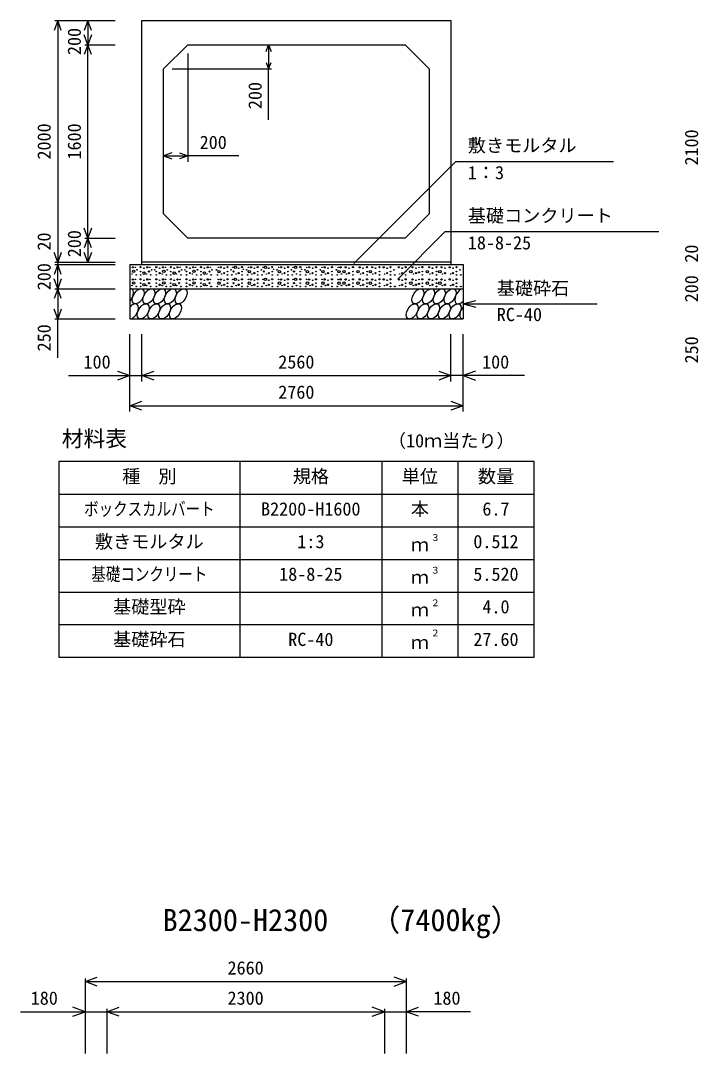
# Model space of a CAD drawing. Units: millimetres, scale not verified. Extents: x -100800 to 100800, y -35640 to 35640.
# Drawn here: x 48996 to 54607, y 17928 to 26480 of the extents above; entities that cross this region are included whole.
import ezdxf
from ezdxf.enums import TextEntityAlignment as Align

# ---------------------------------------------------------------- set-up
doc = ezdxf.new("R2010")
doc.units = ezdxf.units.MM
doc.header["$LTSCALE"] = 120
for name, color, linetype, lineweight in [('0-0_DIM', 7, 'Continuous', 25), ('0-2_HATCH', 6, 'Continuous', 25), ('0-3_HYO', 3, 'Continuous', 25), ('0-4_HYO2', 4, 'Continuous', 25), ('0-5_OUTLINE', 3, 'Continuous', 25), ('0-7_TXT', 7, 'Continuous', 25)]:
    doc.layers.add(name, color=color, linetype=linetype, lineweight=lineweight)
doc.styles.add('ＭＳ ゴシック', font='')
doc.styles.get('ＭＳ ゴシック').set_extended_font_data('MS Gothic')

msp = doc.modelspace()

# ---------------------------------------------------------------- linework, layer by layer
at = {"layer": '0-0_DIM'}
for p, q in [((49279, 26480.3), (49779.1, 26480.3)), ((49303, 26480.3), (49303, 24480.3)), ((49553, 26480.3), (49553, 26280.3)), ((49529, 26280.3), (49779.1, 26280.3)), ((49553, 24680.3), (49553, 26280.3)), ((51049.5, 26280.3), (51049.5, 26080.3)), ((50379.1, 26208.3), (50379.1, 25311.7)), ((50251.1, 26080.3), (51073.5, 26080.3)), ((51049.5, 25659.5), (51049.5, 26080.3)), ((50179.1, 25359.7), (50379.1, 25359.7)), ((50803.2, 25359.7), (50379.1, 25359.7)), ((52599, 25314.2), (51754.9, 24470.2)), ((52599, 25314.2), (53904.7, 25314.2)), ((52511.3, 24733.1), (52118.5, 24340.3)), ((52511.3, 24733.1), (54280.3, 24733.1)), ((49529, 24680.3), (49779.1, 24680.3)), ((49553, 24680.3), (49553, 24480.3)), ((49279, 24480.3), (49779.1, 24480.3)), ((49279, 24460.3), (49779.1, 24460.3)), ((49303, 24480.3), (49303, 24460.3)), ((49303, 24260.3), (49303, 24460.3)), ((49279, 24260.3), (49779.1, 24260.3)), ((49303, 24260.3), (49303, 24010.3)), ((52659.1, 24135.3), (52763.4, 24163.3)), ((52659.1, 24135.3), (53768, 24135.3)), ((52659.1, 24135.3), (52763.4, 24107.3)), ((49279, 24010.3), (49779.1, 24010.3)), ((49303, 23688.2), (49303, 24010.3)), ((49899.1, 23243.1), (49899.1, 23882.7)), ((49999.1, 23493.1), (49999.1, 23882.7)), ((52559.1, 23493.1), (52559.1, 23882.7)), ((52659.1, 23243.1), (52659.1, 23882.7)), ((49391.1, 23541.1), (49899.1, 23541.1)), ((49899.1, 23541.1), (49999.1, 23541.1)), ((49999.1, 23541.1), (52559.1, 23541.1)), ((49899.1, 23291.1), (52659.1, 23291.1)), ((49529.1, 18546.6), (49529.1, 17928)), ((49529.1, 18522.6), (52189.1, 18522.6)), ((52189.1, 18546.6), (52189.1, 17928)), ((48996.4, 18272.6), (49529.1, 18272.6)), ((49709.1, 18296.6), (49709.1, 17928)), ((52009.1, 18296.6), (52009.1, 17928)), ((52721.8, 18272.6), (52189.1, 18272.6))]:
    msp.add_line(p, q, dxfattribs=at)
for points in [[(49332.6, 26399.1), (49303, 26480.3), (49273.5, 26399.1)], [(49582.6, 26399.1), (49553, 26480.3), (49523.5, 26399.1)], [(49582.6, 26361.5), (49553, 26280.3), (49523.5, 26361.5)], [(49582.6, 26199.1), (49553, 26280.3), (49523.5, 26199.1)], [(51029.8, 26226.2), (51049.5, 26280.3), (51069.2, 26226.2)], [(51029.8, 26134.4), (51049.5, 26080.3), (51069.2, 26134.4)], [(50246.8, 25384.3), (50179.1, 25359.7), (50246.8, 25335)], [(50311.4, 25384.3), (50379.1, 25359.7), (50311.4, 25335)], [(49582.6, 24761.5), (49553, 24680.3), (49523.5, 24761.5)], [(49582.6, 24599.1), (49553, 24680.3), (49523.5, 24599.1)], [(49332.6, 24561.5), (49303, 24480.3), (49273.5, 24561.5)], [(49582.6, 24561.5), (49553, 24480.3), (49523.5, 24561.5)], [(49332.6, 24379.1), (49303, 24460.3), (49273.5, 24379.1)], [(49332.6, 24341.5), (49303, 24260.3), (49273.5, 24341.5)], [(49332.6, 24179.1), (49303, 24260.3), (49273.5, 24179.1)], [(49332.6, 24091.5), (49303, 24010.3), (49273.5, 24091.5)], [(49797.6, 23578), (49899.1, 23541.1), (49797.6, 23504.1)], [(50100.6, 23504.1), (49999.1, 23541.1), (50100.6, 23578)], [(52457.6, 23578), (52559.1, 23541.1), (52457.6, 23504.1)], [(53167.1, 23541.1), (52659.1, 23541.1), (52559.1, 23541.1)], [(52760.6, 23578), (52659.1, 23541.1), (52760.6, 23504.1)], [(50000.6, 23254.1), (49899.1, 23291.1), (50000.6, 23328)], [(52557.6, 23328), (52659.1, 23291.1), (52557.6, 23254.1)], [(49630.6, 18485.7), (49529.1, 18522.6), (49630.6, 18559.6)], [(52087.6, 18485.7), (52189.1, 18522.6), (52087.6, 18559.6)], [(49427.6, 18235.7), (49529.1, 18272.6), (49427.6, 18309.6)], [(49810.6, 18235.7), (49709.1, 18272.6), (49810.6, 18309.6)], [(51907.6, 18235.7), (52009.1, 18272.6), (51907.6, 18309.6)], [(52290.6, 18235.7), (52189.1, 18272.6), (52290.6, 18309.6)], [(49529.1, 18272.6), (49709.1, 18272.6), (52009.1, 18272.6), (52189.1, 18272.6)]]:
    msp.add_lwpolyline(points, dxfattribs=at)
at = {"layer": '0-2_HATCH'}
for centre, radius in [((49918.1, 24382.3), 2.5), ((49925.1, 24437.5), 5), ((49931.7, 24404.5), 10), ((49946.2, 24437.5), 2.5), ((49953.2, 24374.4), 2.5), ((49960.2, 24416.5), 2.5), ((49989.1, 24438.4), 5), ((49989.1, 24402.5), 2.5), ((49989.1, 24374.4), 2.5), ((50017.1, 24389.3), 10), ((50017.1, 24430.5), 2.5), ((50038.1, 24382.3), 2.5), ((50045.1, 24437.5), 5), ((50059.2, 24402.5), 5), ((50066.2, 24437.5), 2.5), ((50073.2, 24374.4), 2.5), ((50080.2, 24416.5), 2.5), ((50106.7, 24415.6), 2.5), ((50119.1, 24438.4), 5), ((50119.1, 24402.5), 2.5), ((50119.1, 24374.4), 2.5), ((50147.1, 24389.3), 5), ((50147.1, 24430.5), 2.5), ((50168.1, 24382.3), 2.5), ((50175.1, 24437.5), 5), ((50181.7, 24404.5), 10), ((50196.2, 24437.5), 2.5), ((50203.2, 24374.4), 2.5), ((50210.2, 24416.5), 2.5), ((50239.1, 24438.4), 5), ((50239.1, 24402.5), 2.5), ((50239.1, 24374.4), 2.5), ((50267.1, 24389.3), 10), ((50267.1, 24430.5), 2.5), ((50288.1, 24382.3), 2.5), ((50295.1, 24437.5), 5), ((50309.2, 24402.5), 5), ((50316.2, 24437.5), 2.5), ((50323.2, 24374.4), 2.5), ((50330.2, 24416.5), 2.5), ((50356.7, 24415.6), 2.5), ((50369.1, 24438.4), 5), ((50369.1, 24402.5), 2.5), ((50369.1, 24374.4), 2.5), ((50397.1, 24389.3), 5), ((50397.1, 24430.5), 2.5), ((50418.1, 24382.3), 2.5), ((50425.1, 24437.5), 5), ((50431.7, 24404.5), 10), ((50446.2, 24437.5), 2.5), ((50453.2, 24374.4), 2.5), ((50460.2, 24416.5), 2.5), ((50489.1, 24438.4), 5), ((50489.1, 24402.5), 2.5), ((50489.1, 24374.4), 2.5), ((50517.1, 24389.3), 10), ((50517.1, 24430.5), 2.5), ((50538.1, 24382.3), 2.5), ((50545.1, 24437.5), 5), ((50559.2, 24402.5), 5), ((50566.2, 24437.5), 2.5), ((50573.2, 24374.4), 2.5), ((50580.2, 24416.5), 2.5), ((50618, 24416.5), 2.5), ((50625, 24374.4), 2.5), ((50639, 24402.5), 10), ((50632, 24437.5), 2.5), ((50653.1, 24437.5), 5), ((50660.1, 24382.3), 2.5), ((50681.1, 24389.3), 5), ((50681.1, 24430.5), 2.5), ((50709.1, 24438.4), 5), ((50709.1, 24402.5), 2.5), ((50709.1, 24374.4), 2.5), ((50738, 24416.5), 2.5), ((50745, 24374.4), 2.5), ((50752, 24437.5), 2.5), ((50759, 24402.5), 5), ((50773.1, 24437.5), 10), ((50780.1, 24382.3), 2.5), ((50801.1, 24389.3), 5), ((50801.1, 24430.5), 2.5), ((50829.1, 24438.4), 5), ((50829.1, 24402.5), 2.5), ((50829.1, 24374.4), 2.5), ((50840.5, 24420.8), 2.5), ((50868, 24416.5), 2.5), ((50875, 24374.4), 2.5), ((50889, 24402.5), 10), ((50882, 24437.5), 2.5), ((50903.1, 24437.5), 5), ((50910.1, 24382.3), 2.5), ((50931.1, 24389.3), 5), ((50931.1, 24430.5), 2.5), ((50959.1, 24438.4), 5), ((50959.1, 24402.5), 2.5), ((50959.1, 24374.4), 2.5), ((50988, 24416.5), 2.5), ((50995, 24374.4), 2.5), ((51002, 24437.5), 2.5), ((51009, 24402.5), 5), ((51023.1, 24437.5), 10), ((51030.1, 24382.3), 2.5), ((51051.1, 24389.3), 5), ((51051.1, 24430.5), 2.5), ((51079.1, 24438.4), 5), ((51079.1, 24402.5), 2.5), ((51079.1, 24374.4), 2.5), ((51090.5, 24420.8), 2.5), ((51118, 24416.5), 2.5), ((51125, 24374.4), 2.5), ((51139, 24402.5), 10), ((51132, 24437.5), 2.5), ((51153.1, 24437.5), 5), ((51160.1, 24382.3), 2.5), ((51181.1, 24389.3), 5), ((51181.1, 24430.5), 2.5), ((51209.1, 24438.4), 5), ((51209.1, 24402.5), 2.5), ((51209.1, 24374.4), 2.5), ((51238, 24416.5), 2.5), ((51245, 24374.4), 2.5), ((51252, 24437.5), 2.5), ((51259, 24402.5), 5), ((51273.1, 24437.5), 10), ((51280.1, 24382.3), 2.5), ((51311, 24438.4), 5), ((51311, 24402.5), 2.5), ((51311, 24374.4), 2.5), ((51322.3, 24420.8), 2.5), ((51349.8, 24416.5), 2.5), ((51356.8, 24374.4), 2.5), ((51370.9, 24402.5), 10), ((51363.9, 24437.5), 2.5), ((51384.9, 24437.5), 5), ((51391.9, 24382.3), 2.5), ((51412.9, 24389.3), 5), ((51412.9, 24430.5), 2.5), ((51441, 24438.4), 5), ((51441, 24402.5), 2.5), ((51441, 24374.4), 2.5), ((51477.9, 24416.5), 2.5), ((51484.9, 24374.4), 2.5), ((51498.9, 24402.5), 10), ((51491.9, 24437.5), 2.5), ((51512.9, 24437.5), 5), ((51520, 24382.3), 2.5), ((51541, 24389.3), 5), ((51541, 24430.5), 2.5), ((51573.9, 24438.4), 5), ((51573.9, 24402.5), 2.5), ((51573.9, 24374.4), 2.5), ((51610.8, 24416.5), 2.5), ((51617.8, 24374.4), 2.5), ((51631.9, 24402.5), 10), ((51624.8, 24437.5), 2.5), ((51645.9, 24437.5), 5), ((51652.9, 24382.3), 2.5), ((51672.5, 24402.5), 10), ((51686.5, 24437.5), 5), ((51693.6, 24382.3), 2.5), ((51714.6, 24389.3), 5), ((51714.6, 24430.5), 2.5), ((51747.5, 24438.4), 5), ((51747.5, 24402.5), 2.5), ((51747.5, 24374.4), 2.5), ((51789.4, 24402.5), 10), ((51803.4, 24437.5), 5), ((51810.4, 24382.3), 2.5), ((51831.4, 24389.3), 5), ((51831.4, 24430.5), 2.5), ((51864.3, 24438.4), 5), ((51864.3, 24402.5), 2.5), ((51864.3, 24374.4), 2.5), ((51892.1, 24402.5), 10), ((51906.1, 24437.5), 5), ((51913.1, 24382.3), 2.5), ((51934.1, 24389.3), 5), ((51934.1, 24430.5), 2.5), ((51967, 24438.4), 5), ((51967, 24402.5), 2.5), ((51967, 24374.4), 2.5), ((52002.3, 24437.5), 5), ((52009.3, 24382.3), 2.5), ((52030.3, 24389.3), 5), ((52030.3, 24430.5), 2.5), ((52058.4, 24438.4), 5), ((52058.4, 24402.5), 2.5), ((52058.4, 24374.4), 2.5), ((52087.2, 24416.5), 2.5), ((52094.2, 24374.4), 2.5), ((52127.1, 24437.5), 5), ((52134.1, 24382.3), 2.5), ((52155.1, 24389.3), 5), ((52155.1, 24430.5), 2.5), ((52183.2, 24438.4), 5), ((52183.2, 24402.5), 2.5), ((52183.2, 24374.4), 2.5), ((52226.5, 24402.5), 10), ((52240.5, 24437.5), 5), ((52247.5, 24382.3), 2.5), ((52268.6, 24389.3), 5), ((52268.6, 24430.5), 2.5), ((52294.7, 24396.3), 5), ((52294.7, 24437.5), 2.5), ((52322, 24438.4), 5), ((52322, 24402.5), 2.5), ((52322, 24374.4), 2.5), ((52363.9, 24402.5), 10), ((52377.9, 24437.5), 5), ((52385, 24382.3), 2.5), ((52406, 24389.3), 5), ((52406, 24430.5), 2.5), ((52438.9, 24438.4), 5), ((52438.9, 24402.5), 2.5), ((52438.9, 24374.4), 2.5), ((52466.6, 24402.5), 10), ((52480.6, 24437.5), 5), ((52487.6, 24382.3), 2.5), ((52508.7, 24389.3), 5), ((52508.7, 24430.5), 2.5), ((52548.4, 24437.5), 5), ((52555.4, 24382.3), 2.5), ((52576.4, 24389.3), 5), ((52576.4, 24430.5), 2.5), ((52604.5, 24438.4), 5), ((52604.5, 24402.5), 2.5), ((52604.5, 24374.4), 2.5), ((52633.4, 24416.5), 2.5), ((52640.4, 24374.4), 2.5), ((49918.1, 24286.2), 2.5), ((49925.1, 24337.5), 5), ((49931.7, 24308.4), 10), ((49946.2, 24337.5), 2.5), ((49989.1, 24338.4), 5), ((49989.1, 24306.4), 2.5), ((50017.1, 24293.2), 10), ((50017.1, 24330.5), 2.5), ((50038.1, 24286.2), 2.5), ((50045.1, 24337.5), 5), ((50059.2, 24306.4), 5), ((50066.2, 24337.5), 2.5), ((50119.1, 24338.4), 5), ((50119.1, 24306.4), 2.5), ((50147.1, 24293.2), 5), ((50147.1, 24330.5), 2.5), ((50168.1, 24286.2), 2.5), ((50175.1, 24337.5), 5), ((50181.7, 24308.4), 10), ((50196.2, 24337.5), 2.5), ((50239.1, 24338.4), 5), ((50239.1, 24306.4), 2.5), ((50267.1, 24293.2), 10), ((50267.1, 24330.5), 2.5), ((50288.1, 24286.2), 2.5), ((50295.1, 24337.5), 5), ((50309.2, 24306.4), 5), ((50316.2, 24337.5), 2.5), ((50369.1, 24338.4), 5), ((50369.1, 24306.4), 2.5), ((50397.1, 24293.2), 5), ((50397.1, 24330.5), 2.5), ((50418.1, 24286.2), 2.5), ((50425.1, 24337.5), 5), ((50431.7, 24308.4), 10), ((50446.2, 24337.5), 2.5), ((50489.1, 24338.4), 5), ((50489.1, 24306.4), 2.5), ((50517.1, 24293.2), 10), ((50517.1, 24330.5), 2.5), ((50538.1, 24286.2), 2.5), ((50545.1, 24337.5), 5), ((50559.2, 24306.4), 5), ((50566.2, 24337.5), 2.5), ((50639, 24306.4), 10), ((50632, 24337.5), 2.5), ((50653.1, 24337.5), 5), ((50660.1, 24286.2), 2.5), ((50681.1, 24293.2), 5), ((50681.1, 24330.5), 2.5), ((50709.1, 24338.4), 5), ((50709.1, 24306.4), 2.5), ((50752, 24337.5), 2.5), ((50759, 24306.4), 5), ((50773.1, 24337.5), 10), ((50780.1, 24286.2), 2.5), ((50801.1, 24293.2), 5), ((50801.1, 24330.5), 2.5), ((50829.1, 24338.4), 5), ((50829.1, 24306.4), 2.5), ((50889, 24306.4), 10), ((50882, 24337.5), 2.5), ((50903.1, 24337.5), 5), ((50910.1, 24286.2), 2.5), ((50931.1, 24293.2), 5), ((50931.1, 24330.5), 2.5), ((50959.1, 24338.4), 5), ((50959.1, 24306.4), 2.5), ((51002, 24337.5), 2.5), ((51009, 24306.4), 5), ((51023.1, 24337.5), 10), ((51030.1, 24286.2), 2.5), ((51051.1, 24293.2), 5), ((51051.1, 24330.5), 2.5), ((51079.1, 24338.4), 5), ((51079.1, 24306.4), 2.5), ((51139, 24306.4), 10), ((51132, 24337.5), 2.5), ((51153.1, 24337.5), 5), ((51160.1, 24286.2), 2.5), ((51181.1, 24293.2), 5), ((51181.1, 24330.5), 2.5), ((51209.1, 24338.4), 5), ((51209.1, 24306.4), 2.5), ((51252, 24337.5), 2.5), ((51259, 24306.4), 5), ((51273.1, 24337.5), 10), ((51280.1, 24286.2), 2.5), ((51311, 24338.4), 5), ((51311, 24306.4), 2.5), ((51370.9, 24306.4), 10), ((51363.9, 24337.5), 2.5), ((51384.9, 24337.5), 5), ((51391.9, 24286.2), 2.5), ((51412.9, 24293.2), 5), ((51412.9, 24330.5), 2.5), ((51441, 24338.4), 5), ((51441, 24306.4), 2.5), ((51498.9, 24306.4), 10), ((51491.9, 24337.5), 2.5), ((51512.9, 24337.5), 5), ((51520, 24286.2), 2.5), ((51541, 24293.2), 5), ((51541, 24330.5), 2.5), ((51573.9, 24338.4), 5), ((51573.9, 24306.4), 2.5), ((51631.9, 24306.4), 10), ((51624.8, 24337.5), 2.5), ((51645.9, 24337.5), 5), ((51652.9, 24286.2), 2.5), ((51672.5, 24306.4), 10), ((51686.5, 24337.5), 5), ((51693.6, 24286.2), 2.5), ((51714.6, 24293.2), 5), ((51714.6, 24330.5), 2.5), ((51747.5, 24338.4), 5), ((51747.5, 24306.4), 2.5), ((51789.4, 24306.4), 10), ((51803.4, 24337.5), 5), ((51810.4, 24286.2), 2.5), ((51831.4, 24293.2), 5), ((51831.4, 24330.5), 2.5), ((51864.3, 24338.4), 5), ((51864.3, 24306.4), 2.5), ((51892.1, 24306.4), 10), ((51906.1, 24337.5), 5), ((51913.1, 24286.2), 2.5), ((51934.1, 24293.2), 5), ((51934.1, 24330.5), 2.5), ((51967, 24338.4), 5), ((51967, 24306.4), 2.5), ((52002.3, 24337.5), 5), ((52009.3, 24286.2), 2.5), ((52030.3, 24293.2), 5), ((52030.3, 24330.5), 2.5), ((52058.4, 24338.4), 5), ((52058.4, 24306.4), 2.5), ((52127.1, 24337.5), 5), ((52134.1, 24286.2), 2.5), ((52155.1, 24293.2), 5), ((52155.1, 24330.5), 2.5), ((52183.2, 24338.4), 5), ((52183.2, 24306.4), 2.5), ((52226.5, 24306.4), 10), ((52240.5, 24337.5), 5), ((52247.5, 24286.2), 2.5), ((52268.6, 24293.2), 5), ((52268.6, 24330.5), 2.5), ((52294.7, 24300.2), 5), ((52294.7, 24337.5), 2.5), ((52322, 24338.4), 5), ((52322, 24306.4), 2.5), ((52363.9, 24306.4), 10), ((52377.9, 24337.5), 5), ((52385, 24286.2), 2.5), ((52406, 24293.2), 5), ((52406, 24330.5), 2.5), ((52438.9, 24338.4), 5), ((52438.9, 24306.4), 2.5), ((52466.6, 24306.4), 10), ((52480.6, 24337.5), 5), ((52487.6, 24286.2), 2.5), ((52508.7, 24293.2), 5), ((52508.7, 24330.5), 2.5), ((52548.4, 24337.5), 5), ((52555.4, 24286.2), 2.5), ((52576.4, 24293.2), 5), ((52576.4, 24330.5), 2.5), ((52604.5, 24338.4), 5), ((52604.5, 24306.4), 2.5), ((49953.2, 24278.4), 2.5), ((49989.1, 24278.4), 2.5), ((50073.2, 24278.4), 2.5), ((50119.1, 24278.4), 2.5), ((50203.2, 24278.4), 2.5), ((50239.1, 24278.4), 2.5), ((50323.2, 24278.4), 2.5), ((50369.1, 24278.4), 2.5), ((50453.2, 24278.4), 2.5), ((50489.1, 24278.4), 2.5), ((50573.2, 24278.4), 2.5), ((50625, 24278.4), 2.5), ((50709.1, 24278.4), 2.5), ((50745, 24278.4), 2.5), ((50829.1, 24278.4), 2.5), ((50875, 24278.4), 2.5), ((50959.1, 24278.4), 2.5), ((50995, 24278.4), 2.5), ((51079.1, 24278.4), 2.5), ((51125, 24278.4), 2.5), ((51209.1, 24278.4), 2.5), ((51245, 24278.4), 2.5), ((51311, 24278.4), 2.5), ((51356.8, 24278.4), 2.5), ((51441, 24278.4), 2.5), ((51484.9, 24278.4), 2.5), ((51573.9, 24278.4), 2.5), ((51617.8, 24278.4), 2.5), ((51747.5, 24278.4), 2.5), ((51864.3, 24278.4), 2.5), ((51967, 24278.4), 2.5), ((52058.4, 24278.4), 2.5), ((52094.2, 24278.4), 2.5), ((52183.2, 24278.4), 2.5), ((52322, 24278.4), 2.5), ((52438.9, 24278.4), 2.5), ((52604.5, 24278.4), 2.5), ((52640.4, 24278.4), 2.5)]:
    msp.add_circle(centre, radius, dxfattribs=at)
for centre, start_param, end_param in [((49880.8, 24197.8), 4.335544, 6.724593), ((52639.8, 24197.8), 0.419949, 4.357003), ((49922.3, 24072.8), 3.496422, 7.58605), ((52681.4, 24072.8), 1.28053, 3.496422)]:
    msp.add_ellipse(centre, major_axis=(36.4, 58.9), ratio=0.5792, start_param=start_param, end_param=end_param, dxfattribs=at)
for centre in [(49969.5, 24197.8), (50058.2, 24197.8), (50146.9, 24197.8), (50235.6, 24197.8), (50324.3, 24197.8), (52285, 24197.8), (52373.7, 24197.8), (52462.4, 24197.8), (52551.1, 24197.8), (50011, 24072.8), (50099.7, 24072.8), (50188.4, 24072.8), (50277.1, 24072.8), (52237.9, 24072.8), (52326.6, 24072.8), (52415.3, 24072.8), (52504, 24072.8), (52592.7, 24072.8)]:
    msp.add_ellipse(centre, major_axis=(36.4, 58.9), ratio=0.5792, dxfattribs=at)
at = {"layer": '0-3_HYO'}
for p, q in [((50811.6, 22828.6), (50811.6, 21208.6)), ((51986.6, 22828.6), (51986.6, 21208.6)), ((52616.6, 22828.6), (52616.6, 21208.6)), ((49311.6, 22558.6), (53246.6, 22558.6))]:
    msp.add_line(p, q, dxfattribs=at)
msp.add_lwpolyline([(49311.6, 21208.6), (53246.6, 21208.6), (53246.6, 22828.6), (49311.6, 22828.6)], close=True, dxfattribs=at)
at = {"layer": '0-4_HYO2'}
for p, q in [((49311.6, 22288.6), (53246.6, 22288.6)), ((49311.6, 22018.6), (53246.6, 22018.6)), ((49311.6, 21748.6), (53246.6, 21748.6)), ((49311.6, 21478.6), (53246.6, 21478.6))]:
    msp.add_line(p, q, dxfattribs=at)
at = {"layer": '0-5_OUTLINE'}
for p, q in [((49999.1, 24460.3), (49999.1, 26480.3)), ((50179.1, 26080.3), (50379.1, 26280.3)), ((50379.1, 26280.3), (52179.1, 26280.3)), ((52179.1, 26280.3), (52379.1, 26080.3)), ((50179.1, 24880.3), (50179.1, 26080.3)), ((52379.1, 26080.3), (52379.1, 24880.3)), ((50379.1, 24680.3), (50179.1, 24880.3)), ((52379.1, 24880.3), (52179.1, 24680.3)), ((52179.1, 24680.3), (50379.1, 24680.3)), ((49899.1, 24460.3), (49899.1, 24010.3)), ((49899.1, 24460.3), (52659.1, 24460.3)), ((52559.1, 24480.3), (49999.1, 24480.3)), ((52659.1, 24460.3), (52659.1, 24010.3)), ((49899.1, 24260.3), (52659.1, 24260.3)), ((49899.1, 24010.3), (52659.1, 24010.3))]:
    msp.add_line(p, q, dxfattribs=at)
msp.add_lwpolyline([(49999.1, 26480.3), (52559.1, 26480.3), (52559.1, 24460.3)], dxfattribs=at)

# ---------------------------------------------------------------- texts
at = {"layer": '0-0_DIM', "style": 'ＭＳ ゴシック'}
for s, p in [('200', (49528, 26195.6)), ('200', (51024.5, 25748)), ('2000', (49278, 25330.3)), ('1600', (49528, 25330.3)), ('2100', (54638, 25280.3)), ('20', (49278, 24576.2)), ('200', (49528, 24521.1)), ('20', (54638, 24476.2)), ('200', (49278, 24247.8)), ('200', (54638, 24147.8)), ('250', (49278, 23741.5)), ('250', (54638, 23641.5))]:
    msp.add_text(s, height=110, rotation=90, dxfattribs=at).set_placement(p, align=Align.BOTTOM_LEFT)
for s, p in [('200', (50478.3, 25384.7)), ('敷きモルタル', (52698.6, 25359.2)), ('1：3', (52698.6, 25134)), ('基礎コンクリート', (52698.6, 24778)), ('18-8-25', (52698.6, 24552.9)), ('基礎砕石', (52938.3, 24176.5)), ('RC-40', (52938.3, 23958.9)), ('100', (49516.7, 23566.1)), ('2560', (51129.1, 23566.1)), ('100', (52816.5, 23566.1)), ('2760', (51129.1, 23316.1)), ('2660', (50709.1, 18547.6)), ('180', (49079.8, 18297.6)), ('2300', (50709.1, 18297.6)), ('180', (52413.4, 18297.6))]:
    msp.add_text(s, height=110, dxfattribs=at).set_placement(p, align=Align.BOTTOM_LEFT)
at = {"layer": '0-7_TXT', "style": 'ＭＳ ゴシック'}
for s, height, p in [('材料表', 132, (49336.6, 22913.6)), ('（10ｍ当たり）', 110, (52036.6, 22913.6)), ('種\u3000別', 110, (49836.6, 22618.6)), ('規格', 110, (51249.1, 22618.6)), ('単位', 110, (52151.6, 22618.6)), ('数量', 110, (52781.6, 22618.6)), ('本', 110, (52226.6, 22348.6)), ('B2200-H1600', 110, (50986.6, 22348.6)), ('6.7', 110, (52819.1, 22348.6)), ('敷きモルタル', 110, (49611.6, 22078.6)), ('1:3', 110, (51286.6, 22078.6)), ('ｍ', 110, (52226.6, 22053.6)), ('３', 55, (52390.5, 22154.5)), ('0.512', 110, (52744.1, 22078.6)), ('18-8-25', 110, (51136.6, 21808.6)), ('ｍ', 110, (52226.6, 21783.6)), ('３', 55, (52390.5, 21884.5)), ('5.520', 110, (52744.1, 21808.6)), ('基礎型砕', 110, (49761.6, 21538.6)), ('２', 55, (52390.5, 21614.5)), ('4.0', 110, (52819.1, 21538.6)), ('ｍ', 110, (52226.6, 21513.6)), ('基礎砕石', 110, (49761.6, 21268.6)), ('RC-40', 110, (51211.6, 21268.6)), ('２', 55, (52390.5, 21364.5)), ('27.60', 110, (52744.1, 21268.6)), ('ｍ', 110, (52226.6, 21243.6)), ('B2300-H2300', 183.3, (50171.6, 18885.3)), ('（7400kg）', 183.3, (51889.3, 18885.3))]:
    msp.add_text(s, height=height, dxfattribs=at).set_placement(p, align=Align.BOTTOM_LEFT)
at = {"layer": '0-7_TXT', "style": 'ＭＳ ゴシック', "width": 0.8}
for s, p in [('ボックスカルバート', (49521.6, 22348.6)), ('基礎コンクリート', (49581.6, 21808.6))]:
    msp.add_text(s, height=110, dxfattribs=at).set_placement(p, align=Align.BOTTOM_LEFT)

doc.saveas('drawing.dxf')
